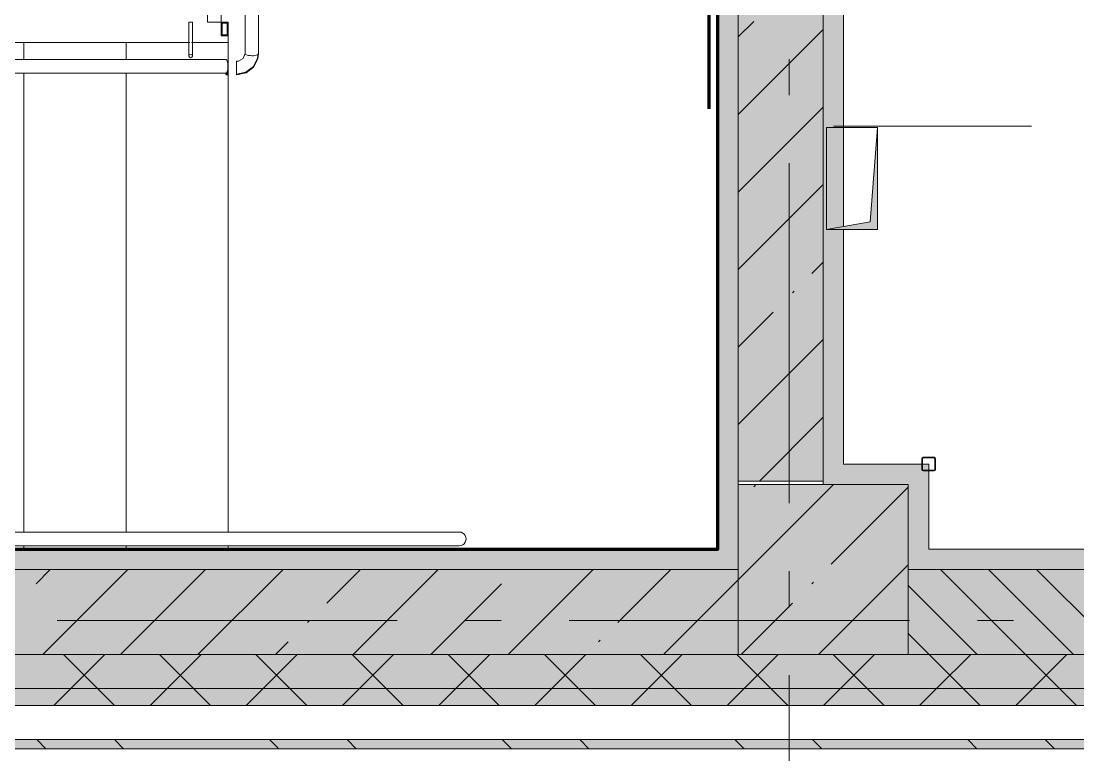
# Model space of a CAD drawing. Header units: millimetres. Extents: x -537608 to 253996, y -217170 to 186033.
# Drawn here: x -311335 to -308228, y 91126 to 93284 of the extents above; entities that cross this region are included whole.
import ezdxf

# ---------------------------------------------------------------- set-up
doc = ezdxf.new("R2010")
doc.units = ezdxf.units.MM
doc.layers.add('16) Лак 1.6м', color=160, linetype='Continuous', lineweight=90)
doc.layers.add('PDF _Геометрия', color=7, linetype='Continuous')
doc.layers.add('PDF _Сплошная заливка', color=7, linetype='Continuous', true_color=0xffffff)

msp = doc.modelspace()

# ---------------------------------------------------------------- hatches: boundary and pattern name
at = {"layer": 'PDF _Сплошная заливка', "true_color": 0x2254ff, "transparency": 33554559}
for points in [[(-308976.1773, 91981.2671), (-308916.1787, 91981.2671), (-308916.1787, 92671.2672), (-308966.1789, 92671.2672), (-308916.1787, 92680.09), (-308916.1787, 96211.2653), (-308976.1773, 96211.2653), (-308976.1773, 92577.1358)], [(-308726.1763, 91731.2661), (-308666.1778, 91731.2661), (-308666.1778, 91981.2671), (-308726.1763, 91981.2671), (-308726.1763, 91869.1886)]]:
    msp.add_hatch(color=160, dxfattribs=at).paths.add_polyline_path(points)
at = {"layer": 'PDF _Сплошная заливка', "true_color": 0x56bc34, "transparency": 33554559}
for points in [[(-309286.1767, 91671.2676), (-309226.1782, 91671.2676), (-309226.1782, 95071.2678), (-309286.1767, 95071.2678), (-309286.1767, 91731.2661)], [(-309286.1767, 91671.2676), (-309286.1767, 91731.2661), (-316726.1726, 91731.2661), (-316726.1726, 91671.2676), (-310082.8987, 91671.2676)]]:
    msp.add_hatch(color=85, dxfattribs=at).paths.add_polyline_path(points)
at = {"layer": 'PDF _Сплошная заливка', "transparency": 33554559}
for points in [[(-309226.1782, 91421.2666), (-308726.1763, 91421.2666), (-308726.1763, 91921.2686), (-309226.1782, 91921.2686), (-309226.1782, 91869.1886)], [(-309226.1782, 91421.2666), (-309226.1782, 91671.2676), (-316726.1726, 91671.2676), (-316726.1726, 91421.2666), (-309248.0263, 91421.2666)]]:
    msp.add_hatch(color=256, dxfattribs=at).paths.add_polyline_path(points)
at = {"layer": 'PDF _Сплошная заливка', "true_color": 0x2254ff, "transparency": 33554559}
h = msp.add_hatch(color=160, dxfattribs=at)
h.paths.add_polyline_path([(-304700.8421, 91671.2676), (-304700.8421, 91731.2661), (-307138.3387, 91731.2661), (-307138.3387, 91671.2676), (-305073.682, 91671.2676)], flags=0)
h.paths.add_polyline_path([(-308138.3338, 91671.2676), (-308138.3338, 91731.2661), (-308726.1763, 91731.2661), (-308726.1763, 91671.2676), (-308413.1627, 91671.2676)], flags=0)
at = {"layer": 'PDF _Сплошная заливка', "transparency": 33554559}
h = msp.add_hatch(color=256, dxfattribs=at)
h.paths.add_polyline_path([(-233692.3661, 91421.2666), (-233626.193, 91421.2666), (-233626.193, 91671.2676), (-234066.1921, 91671.2676), (-234066.1921, 91421.2666)], flags=0)
h.paths.add_polyline_path([(-239119.0147, 91421.2666), (-238826.1914, 91421.2666), (-238826.1914, 91671.2676), (-239126.1905, 91671.2676), (-239126.1905, 91421.2666)], flags=0)
h.paths.add_polyline_path([(-235886.1913, 91421.2666), (-235886.1913, 91671.2676), (-237006.1922, 91671.2676), (-237006.1922, 91421.2666), (-236196.9723, 91421.2666)], flags=0)
h.paths.add_polyline_path([(-243293.3633, 91421.2666), (-243176.191, 91421.2666), (-243176.191, 91671.2676), (-243565.7421, 91671.2676), (-243565.7421, 91421.2666)], flags=0)
h.paths.add_polyline_path([(-241826.1901, 91421.2666), (-241826.1901, 91671.2676), (-242126.1913, 91671.2676), (-242126.1913, 91421.2666), (-242041.0592, 91421.2666)], flags=0)
h.paths.add_polyline_path([(-240006.1909, 91421.2666), (-239626.1902, 91421.2666), (-239626.1902, 91671.2676), (-240006.1909, 91671.2676), (-240006.1909, 91515.2129)], flags=0)
h.paths.add_polyline_path([(-242676.189, 91421.2666), (-242626.1889, 91421.2666), (-242626.1889, 91671.2676), (-242676.189, 91671.2676), (-242676.189, 91571.9777)], flags=0)
h.paths.add_polyline_path([(-246565.7407, 91421.2666), (-246176.1896, 91421.2666), (-246176.1896, 91671.2676), (-246565.7407, 91671.2676), (-246565.7407, 91515.2129)], flags=0)
h.paths.add_polyline_path([(-245385.7414, 91421.2666), (-245385.7414, 91671.2676), (-245676.192, 91671.2676), (-245676.192, 91421.2666)], flags=0)
h.paths.add_polyline_path([(-248720.0118, 91421.2666), (-248385.7443, 91421.2666), (-248385.7443, 91671.2676), (-249565.7436, 91671.2676), (-249565.7436, 91421.2666), (-249137.4437, 91421.2666)], flags=0)
h.paths.add_polyline_path([(-252476.9243, 91421.2666), (-252176.1868, 91421.2666), (-252176.1868, 91671.2676), (-252565.7423, 91671.2676), (-252565.7423, 91421.2666)], flags=0)
h.paths.add_polyline_path([(-251385.7429, 91421.2666), (-251385.7429, 91671.2676), (-251676.1892, 91671.2676), (-251676.1892, 91421.2666), (-251642.052, 91421.2666)], flags=0)
h.paths.add_polyline_path([(-255565.7409, 91421.2666), (-255176.1898, 91421.2666), (-255176.1898, 91671.2676), (-255565.7409, 91671.2676), (-255565.7409, 91515.2129)], flags=0)
h.paths.add_polyline_path([(-257486.1367, 91421.2666), (-257385.7402, 91421.2666), (-257385.7402, 91671.2676), (-258565.7395, 91671.2676), (-258565.7395, 91421.2666), (-258321.009, 91421.2666)], flags=0)
h.paths.add_polyline_path([(-254385.7415, 91421.2666), (-254385.7415, 91671.2676), (-254676.1879, 91671.2676), (-254676.1879, 91421.2666), (-254564.0965, 91421.2666)], flags=0)
h.paths.add_polyline_path([(-261243.0492, 91421.2666), (-261176.187, 91421.2666), (-261176.187, 91671.2676), (-261565.7382, 91671.2676), (-261565.7382, 91421.2666)], flags=0)
h.paths.add_polyline_path([(-260385.7388, 91421.2666), (-260385.7388, 91671.2676), (-260676.1851, 91671.2676), (-260676.1851, 91421.2666), (-260408.1812, 91421.2666)], flags=0)
h.paths.add_polyline_path([(-264176.1857, 91421.2666), (-264176.1857, 91671.2676), (-264565.7411, 91671.2676), (-264565.7411, 91421.2666)], flags=0)
h.paths.add_polyline_path([(-266669.6977, 91421.2666), (-266385.7404, 91421.2666), (-266385.7404, 91671.2676), (-267560.7406, 91671.2676), (-267560.7406, 91421.2666), (-267504.57, 91421.2666)], flags=0)
h.paths.add_polyline_path([(-263676.1881, 91421.2666), (-263385.7374, 91421.2666), (-263385.7374, 91671.2676), (-263676.1881, 91671.2676), (-263676.1881, 91506.6485)], flags=0)
h.paths.add_polyline_path([(-269380.7398, 91421.2666), (-269380.7398, 91671.2676), (-269676.1853, 91671.2676), (-269676.1853, 91421.2666), (-269591.7422, 91421.2666)], flags=0)
h.paths.add_polyline_path([(-270176.1872, 91421.2666), (-270176.1872, 91671.2676), (-270566.3541, 91671.2676), (-270566.3541, 91421.2666), (-270426.6102, 91421.2666)], flags=0)
h.paths.add_polyline_path([(-273348.6546, 91421.2666), (-273176.1859, 91421.2666), (-273176.1859, 91671.2676), (-273565.737, 91671.2676), (-273565.737, 91421.2666)], flags=0)
h.paths.add_polyline_path([(-275676.1826, 91421.2666), (-275385.7362, 91421.2666), (-275385.7362, 91671.2676), (-275676.1826, 91671.2676)], flags=0)
h.paths.add_polyline_path([(-272386.3534, 91421.2666), (-272386.3534, 91671.2676), (-272676.184, 91671.2676), (-272676.184, 91421.2666), (-272513.7824, 91421.2666)], flags=0)
h.paths.add_polyline_path([(-276226.1847, 91421.2666), (-276176.1845, 91421.2666), (-276176.1845, 91671.2676), (-276226.1847, 91671.2676), (-276226.1847, 91555.6756)], flags=0)
h.paths.add_polyline_path([(-276865.7367, 91421.2666), (-276726.1823, 91421.2666), (-276726.1823, 91671.2676), (-276865.7367, 91671.2676), (-276865.7367, 91515.2129)], flags=0)
h.paths.add_polyline_path([(-281685.7347, 91421.2666), (-281685.7347, 91671.2676), (-282865.734, 91671.2676), (-282865.734, 91421.2666), (-281697.3434, 91421.2666)], flags=0)
h.paths.add_polyline_path([(-279865.7397, 91421.2666), (-279726.1853, 91421.2666), (-279726.1853, 91671.2676), (-279865.7397, 91671.2676), (-279865.7397, 91515.2129)], flags=0)
h.paths.add_polyline_path([(-278685.7403, 91421.2666), (-278685.7403, 91671.2676), (-279226.1833, 91671.2676), (-279226.1833, 91421.2666), (-278775.3032, 91421.2666)], flags=0)
h.paths.add_polyline_path([(-284685.7376, 91421.2666), (-284685.7376, 91671.2676), (-285226.1806, 91671.2676), (-285226.1806, 91421.2666), (-285036.824, 91421.2666)], flags=0)
h.paths.add_polyline_path([(-285726.1825, 91421.2666), (-285726.1825, 91671.2676), (-285865.7369, 91671.2676), (-285865.7369, 91421.2666)], flags=0)
h.paths.add_polyline_path([(-288226.1835, 91421.2666), (-287685.7319, 91421.2666), (-287685.7319, 91671.2676), (-288226.1835, 91671.2676)], flags=0)
h.paths.add_polyline_path([(-288793.7365, 91421.2666), (-288726.1855, 91421.2666), (-288726.1855, 91671.2676), (-288865.7313, 91671.2676), (-288865.7313, 91421.2666)], flags=0)
h.paths.add_polyline_path([(-290880.9044, 91421.2666), (-290685.7348, 91421.2666), (-290685.7348, 91671.2676), (-291926.1806, 91671.2676), (-291926.1806, 91421.2666), (-291715.7767, 91421.2666)], flags=0)
h.paths.add_polyline_path([(-299626.1757, 91421.2666), (-299546.1806, 91421.2666), (-299546.1806, 91671.2676), (-299626.1757, 91671.2676), (-299626.1757, 91455.7484)], flags=0)
h.paths.add_polyline_path([(-300126.1777, 91421.2666), (-300126.1777, 91671.2676), (-300803.6776, 91671.2676), (-300803.6776, 91421.2666), (-300481.9058, 91421.2666)], flags=0)
h.paths.add_polyline_path([(-304238.8097, 91421.2666), (-304126.1758, 91421.2666), (-304126.1758, 91671.2676), (-307138.3387, 91671.2676), (-307138.3387, 91421.2666), (-305073.682, 91421.2666)], flags=0)
h.paths.add_polyline_path([(-301803.6815, 91421.2666), (-301803.6815, 91671.2676), (-303626.1825, 91671.2676), (-303626.1825, 91421.2666), (-302151.6419, 91421.2666)], flags=0)
h.paths.add_polyline_path([(-308138.3338, 91421.2666), (-308138.3338, 91671.2676), (-308726.1763, 91671.2676), (-308726.1763, 91421.2666), (-308413.1627, 91421.2666)], flags=0)
h = msp.add_hatch(color=256, dxfattribs=at)
h.paths.add_polyline_path([(-214072.9389, 91321.2663), (-213276.196, 91321.2663), (-213276.196, 91421.2666), (-222460.9308, 91421.2666), (-222460.9308, 91321.2663), (-214907.808, 91321.2663)], flags=0)
h.paths.add_polyline_path([(-224160.9288, 91321.2663), (-224160.9288, 91421.2666), (-232001.1932, 91421.2666), (-232001.1932, 91321.2663), (-224926.2392, 91321.2663)], flags=0)
h.paths.add_polyline_path([(-232851.1922, 91321.2663), (-232851.1922, 91421.2666), (-234126.1928, 91421.2666), (-234126.1928, 91321.2663), (-233126.1932, 91321.2663)], flags=0)
h.paths.add_polyline_path([(-236196.9723, 91321.2663), (-235826.1928, 91321.2663), (-235826.1928, 91421.2666), (-237066.1908, 91421.2666), (-237066.1908, 91321.2663), (-236614.4085, 91321.2663)], flags=0)
h.paths.add_polyline_path([(-239953.8848, 91321.2663), (-238766.1908, 91321.2663), (-238766.1908, 91421.2666), (-240066.1915, 91421.2666), (-240066.1915, 91321.2663)], flags=0)
h.paths.add_polyline_path([(-243626.1884, 91321.2663), (-241766.1916, 91321.2663), (-241766.1916, 91421.2666), (-243626.1884, 91421.2666)], flags=0)
h.paths.add_polyline_path([(-245380.5355, 91321.2663), (-245326.1907, 91321.2663), (-245326.1907, 91421.2666), (-246626.1914, 91421.2666), (-246626.1914, 91321.2663), (-245797.9674, 91321.2663)], flags=0)
h.paths.add_polyline_path([(-249626.19, 91321.2663), (-248326.1893, 91321.2663), (-248326.1893, 91421.2666), (-249626.19, 91421.2666)], flags=0)
h.paths.add_polyline_path([(-254564.0965, 91321.2663), (-254326.1866, 91321.2663), (-254326.1866, 91421.2666), (-255626.1873, 91421.2666), (-255626.1873, 91321.2663), (-254981.5283, 91321.2663)], flags=0)
h.paths.add_polyline_path([(-251326.1879, 91321.2663), (-251326.1879, 91421.2666), (-252626.1886, 91421.2666), (-252626.1886, 91321.2663), (-251642.052, 91321.2663)], flags=0)
h.paths.add_polyline_path([(-257486.1367, 91321.2663), (-257326.1894, 91321.2663), (-257326.1894, 91421.2666), (-258626.1859, 91421.2666), (-258626.1859, 91321.2663), (-258321.009, 91321.2663)], flags=0)
h.paths.add_polyline_path([(-260825.613, 91321.2663), (-260326.1881, 91321.2663), (-260326.1881, 91421.2666), (-261626.1888, 91421.2666), (-261626.1888, 91321.2663), (-261243.0492, 91321.2663)], flags=0)
h.paths.add_polyline_path([(-264626.1874, 91321.2663), (-263326.1867, 91321.2663), (-263330.2213, 91421.2666), (-264626.1874, 91421.2666)], flags=0)
h.paths.add_polyline_path([(-266326.1853, 91321.2663), (-266326.1853, 91421.2666), (-267621.1869, 91421.2666), (-267621.1869, 91321.2663), (-266669.6977, 91321.2663)], flags=0)
h.paths.add_polyline_path([(-269591.7422, 91321.2663), (-269321.1849, 91321.2663), (-269321.1849, 91421.2666), (-270626.8047, 91421.2666), (-270626.8047, 91321.2663), (-270009.1741, 91321.2663)], flags=0)
h.paths.add_polyline_path([(-272513.7824, 91321.2663), (-272326.8026, 91321.2663), (-272326.8026, 91421.2666), (-273626.1833, 91421.2666), (-273626.1833, 91321.2663), (-273348.6546, 91321.2663)], flags=0)
h.paths.add_polyline_path([(-279192.735, 91321.2663), (-278626.181, 91321.2663), (-278626.181, 91421.2666), (-279926.186, 91421.2666), (-279926.186, 91321.2663), (-279610.1755, 91321.2663)], flags=0)
h.paths.add_polyline_path([(-276926.1831, 91321.2663), (-275326.1855, 91321.2663), (-275326.1855, 91421.2666), (-276926.1831, 91421.2666)], flags=0)
h.paths.add_polyline_path([(-281626.184, 91321.2663), (-281626.184, 91421.2666), (-282926.1804, 91421.2666), (-282926.1804, 91321.2663), (-281697.3434, 91321.2663)], flags=0)
h.paths.add_polyline_path([(-284626.1869, 91321.2663), (-284626.1869, 91421.2666), (-285926.1833, 91421.2666), (-285926.1833, 91321.2663), (-285036.824, 91321.2663)], flags=0)
h.paths.add_polyline_path([(-287626.1812, 91321.2663), (-287626.1812, 91421.2666), (-288926.1776, 91421.2666), (-288926.1776, 91321.2663), (-287958.8642, 91321.2663)], flags=0)
h.paths.add_polyline_path([(-290880.9044, 91321.2663), (-290626.1842, 91321.2663), (-290626.1842, 91421.2666), (-291926.1806, 91421.2666), (-291926.1806, 91321.2663), (-291715.7767, 91321.2663)], flags=0)
h.paths.add_polyline_path([(-304238.8097, 91321.2663), (-301741.177, 91321.2663), (-301741.177, 91421.2666), (-307200.8346, 91421.2666), (-307200.8346, 91321.2663), (-305073.682, 91321.2663)], flags=0)
h.paths.add_polyline_path([(-299626.1757, 91321.2663), (-299566.1772, 91321.2663), (-299566.1772, 91421.2666), (-300866.1822, 91421.2666), (-300866.1822, 91321.2663), (-299647.0335, 91321.2663)], flags=0)
h.paths.add_polyline_path([(-310082.8987, 91321.2663), (-308075.8379, 91321.2663), (-308075.8379, 91421.2666), (-317076.174, 91421.2666), (-317076.174, 91321.2663), (-311752.6347, 91321.2663)], flags=0)
h = msp.add_hatch(color=256, dxfattribs=at)
h.paths.add_polyline_path([(-213176.1955, 91271.2661), (-213176.1955, 91321.2663), (-222460.9308, 91321.2663), (-222460.9308, 91271.2661), (-213238.0699, 91271.2661)], flags=0)
h.paths.add_polyline_path([(-225761.1072, 91271.2661), (-224160.9288, 91271.2661), (-224160.9288, 91321.2663), (-232001.1932, 91321.2663), (-232001.1932, 91271.2661), (-226595.9773, 91271.2661)], flags=0)
h.paths.add_polyline_path([(-233274.93, 91271.2661), (-232851.1922, 91271.2661), (-232851.1922, 91321.2663), (-234126.1928, 91321.2663), (-234126.1928, 91271.2661), (-233692.3661, 91271.2661)], flags=0)
h.paths.add_polyline_path([(-237031.8425, 91271.2661), (-235826.1928, 91271.2661), (-235826.1928, 91321.2663), (-237066.1908, 91321.2663), (-237066.1908, 91271.2661)], flags=0)
h.paths.add_polyline_path([(-239119.0147, 91271.2661), (-238766.1908, 91271.2661), (-238766.1908, 91321.2663), (-240066.1915, 91321.2663), (-240066.1915, 91271.2661), (-239536.4508, 91271.2661)], flags=0)
h.paths.add_polyline_path([(-242041.0592, 91271.2661), (-241766.1916, 91271.2661), (-241766.1916, 91321.2663), (-243626.1884, 91321.2663), (-243626.1884, 91271.2661), (-242458.491, 91271.2661)], flags=0)
h.paths.add_polyline_path([(-245797.9674, 91271.2661), (-245326.1907, 91271.2661), (-245326.1907, 91321.2663), (-246626.1914, 91321.2663), (-246626.1914, 91271.2661), (-246215.4035, 91271.2661)], flags=0)
h.paths.add_polyline_path([(-248720.0118, 91271.2661), (-248326.1893, 91271.2661), (-248326.1893, 91321.2663), (-249626.19, 91321.2663), (-249626.19, 91271.2661), (-249137.4437, 91271.2661)], flags=0)
h.paths.add_polyline_path([(-252626.1886, 91271.2661), (-251326.1879, 91271.2661), (-251326.1879, 91321.2663), (-252626.1886, 91321.2663)], flags=0)
h.paths.add_polyline_path([(-257326.1894, 91271.2661), (-257326.1894, 91321.2663), (-258626.1859, 91321.2663), (-258626.1859, 91271.2661), (-257486.1367, 91271.2661)], flags=0)
h.paths.add_polyline_path([(-255626.1873, 91271.2661), (-254326.1866, 91271.2661), (-254326.1866, 91321.2663), (-255626.1873, 91321.2663)], flags=0)
h.paths.add_polyline_path([(-261243.0492, 91271.2661), (-260326.1881, 91271.2661), (-260326.1881, 91321.2663), (-261626.1888, 91321.2663), (-261626.1888, 91271.2661)], flags=0)
h.paths.add_polyline_path([(-267621.1869, 91271.2661), (-266326.1853, 91271.2661), (-266326.1853, 91321.2663), (-267621.1869, 91321.2663)], flags=0)
h.paths.add_polyline_path([(-263326.1867, 91271.2661), (-263330.2213, 91321.2663), (-264626.1874, 91321.2663), (-264626.1874, 91271.2661), (-263330.2213, 91271.2661)], flags=0)
h.paths.add_polyline_path([(-269321.1849, 91271.2661), (-269321.1849, 91321.2663), (-270626.8047, 91321.2663), (-270626.8047, 91271.2661), (-269591.7422, 91271.2661)], flags=0)
h.paths.add_polyline_path([(-272513.7824, 91271.2661), (-272326.8026, 91271.2661), (-272326.8026, 91321.2663), (-273626.1833, 91321.2663), (-273626.1833, 91271.2661), (-273348.6546, 91271.2661)], flags=0)
h.paths.add_polyline_path([(-275435.8268, 91271.2661), (-275326.1855, 91271.2661), (-275326.1855, 91321.2663), (-276926.1831, 91321.2663), (-276926.1831, 91271.2661), (-275853.2587, 91271.2661)], flags=0)
h.paths.add_polyline_path([(-279610.1755, 91271.2661), (-278626.181, 91271.2661), (-278626.181, 91321.2663), (-279926.186, 91321.2663), (-279926.186, 91271.2661)], flags=0)
h.paths.add_polyline_path([(-281626.184, 91271.2661), (-281626.184, 91321.2663), (-282926.1804, 91321.2663), (-282926.1804, 91271.2661), (-281697.3434, 91271.2661)], flags=0)
h.paths.add_polyline_path([(-285926.1833, 91271.2661), (-284626.1869, 91271.2661), (-284626.1869, 91321.2663), (-285926.1833, 91321.2663)], flags=0)
h.paths.add_polyline_path([(-290626.1842, 91271.2661), (-290626.1842, 91321.2663), (-291926.1806, 91321.2663), (-291926.1806, 91271.2661), (-290880.9044, 91271.2661)], flags=0)
h.paths.add_polyline_path([(-288376.296, 91271.2661), (-287626.1812, 91271.2661), (-287626.1812, 91321.2663), (-288926.1776, 91321.2663), (-288926.1776, 91271.2661), (-288793.7365, 91271.2661)], flags=0)
h.paths.add_polyline_path([(-300064.4654, 91271.2661), (-299566.1772, 91271.2661), (-299566.1772, 91321.2663), (-300866.1822, 91321.2663), (-300866.1822, 91271.2661), (-300481.9058, 91271.2661)], flags=0)
h.paths.add_polyline_path([(-303821.3779, 91271.2661), (-301741.177, 91271.2661), (-301741.177, 91321.2663), (-307200.8346, 91321.2663), (-307200.8346, 91271.2661), (-304238.8097, 91271.2661)], flags=0)
h.paths.add_polyline_path([(-308413.1627, 91271.2661), (-308075.8379, 91271.2661), (-308075.8379, 91321.2663), (-317126.1742, 91321.2663), (-317126.1742, 91271.2661), (-308830.5945, 91271.2661)], flags=0)
h = msp.add_hatch(color=256, dxfattribs=at)
h.paths.add_polyline_path([(-213126.1959, 91144.2677), (-213026.1966, 91144.2677), (-213026.1966, 91171.2657), (-222460.9308, 91171.2657), (-222460.9308, 91144.2677), (-213176.1955, 91144.2677)], flags=0)
h.paths.add_polyline_path([(-224926.2392, 91144.2677), (-224160.9288, 91144.2677), (-224160.9288, 91171.2657), (-232001.1932, 91171.2657), (-232001.1932, 91144.2677), (-226595.9773, 91144.2677)], flags=0)
h.paths.add_polyline_path([(-232851.1922, 91144.2677), (-232851.1922, 91171.2657), (-234126.1928, 91171.2657), (-234126.1928, 91144.2677), (-233274.93, 91144.2677)], flags=0)
h.paths.add_polyline_path([(-235826.1928, 91144.2677), (-235826.1928, 91171.2657), (-237066.1908, 91171.2657), (-237066.1908, 91144.2677), (-236614.4085, 91144.2677)], flags=0)
h.paths.add_polyline_path([(-238766.1908, 91144.2677), (-238766.1908, 91171.2657), (-240066.1915, 91171.2657), (-240066.1915, 91144.2677), (-239953.8848, 91144.2677)], flags=0)
h.paths.add_polyline_path([(-243626.1884, 91144.2677), (-241766.1916, 91144.2677), (-241766.1916, 91171.2657), (-243626.1884, 91171.2657), (-243626.1884, 91161.2415)], flags=0)
h.paths.add_polyline_path([(-245326.1907, 91144.2677), (-245326.1907, 91171.2657), (-246626.1914, 91171.2657), (-246626.1914, 91144.2677)], flags=0)
h.paths.add_polyline_path([(-249626.19, 91144.2677), (-248326.1893, 91144.2677), (-248326.1893, 91171.2657), (-249626.19, 91171.2657), (-249626.19, 91161.2415)], flags=0)
h.paths.add_polyline_path([(-254326.1866, 91144.2677), (-254326.1866, 91171.2657), (-255626.1873, 91171.2657), (-255626.1873, 91144.2677), (-254981.5283, 91144.2677)], flags=0)
h.paths.add_polyline_path([(-252626.1886, 91144.2677), (-251326.1879, 91144.2677), (-251326.1879, 91171.2657), (-252626.1886, 91171.2657), (-252626.1886, 91161.2415)], flags=0)
h.paths.add_polyline_path([(-258321.009, 91144.2677), (-257326.1894, 91144.2677), (-257326.1894, 91171.2657), (-258626.1859, 91171.2657), (-258626.1859, 91144.2677)], flags=0)
h.paths.add_polyline_path([(-260326.1881, 91144.2677), (-260326.1881, 91171.2657), (-261626.1888, 91171.2657), (-261626.1888, 91144.2677)], flags=0)
h.paths.add_polyline_path([(-263330.2213, 91144.2677), (-263326.1867, 91144.2677), (-263330.2213, 91171.2657), (-264626.1874, 91171.2657), (-264626.1874, 91144.2677)], flags=0)
h.paths.add_polyline_path([(-266669.6977, 91144.2677), (-266326.1853, 91144.2677), (-266326.1853, 91171.2657), (-267621.1869, 91171.2657), (-267621.1869, 91144.2677)], flags=0)
h.paths.add_polyline_path([(-269321.1849, 91144.2677), (-269321.1849, 91171.2657), (-270626.8047, 91171.2657), (-270626.8047, 91144.2677), (-270009.1741, 91144.2677)], flags=0)
h.paths.add_polyline_path([(-272326.8026, 91144.2677), (-272326.8026, 91171.2657), (-273626.1833, 91171.2657), (-273626.1833, 91144.2677), (-273348.6546, 91144.2677)], flags=0)
h.paths.add_polyline_path([(-275326.1855, 91144.2677), (-275326.1855, 91171.2657), (-276926.1831, 91171.2657), (-276926.1831, 91144.2677), (-276688.131, 91144.2677)], flags=0)
h.paths.add_polyline_path([(-278626.181, 91144.2677), (-278626.181, 91171.2657), (-279926.186, 91171.2657), (-279926.186, 91144.2677)], flags=0)
h.paths.add_polyline_path([(-284626.1869, 91144.2677), (-284626.1869, 91171.2657), (-285926.1833, 91171.2657), (-285926.1833, 91144.2677), (-285036.824, 91144.2677)], flags=0)
h.paths.add_polyline_path([(-281697.3434, 91144.2677), (-281626.184, 91144.2677), (-281626.184, 91171.2657), (-282926.1804, 91171.2657), (-282926.1804, 91144.2677)], flags=0)
h.paths.add_polyline_path([(-288376.296, 91144.2677), (-287626.1812, 91144.2677), (-287626.1812, 91171.2657), (-288926.1776, 91171.2657), (-288926.1776, 91144.2677)], flags=0)
h.paths.add_polyline_path([(-290626.1842, 91144.2677), (-290626.1842, 91171.2657), (-291926.1806, 91171.2657), (-291926.1806, 91144.2677), (-291715.7767, 91144.2677)], flags=0)
h.paths.add_polyline_path([(-303403.9461, 91144.2677), (-301741.177, 91144.2677), (-301741.177, 91171.2657), (-307200.8346, 91171.2657), (-307200.8346, 91144.2677), (-305073.682, 91144.2677)], flags=0)
h.paths.add_polyline_path([(-300866.1822, 91144.2677), (-299566.1772, 91144.2677), (-299566.1772, 91171.2657), (-300866.1822, 91171.2657), (-300866.1822, 91161.2415)], flags=0)
h.paths.add_polyline_path([(-310082.8987, 91144.2677), (-308075.8379, 91144.2677), (-308075.8379, 91171.2657), (-317253.1726, 91171.2657), (-317253.1726, 91144.2677), (-311752.6347, 91144.2677)], flags=0)

# ---------------------------------------------------------------- linework, layer by layer
at = {"layer": '16) Лак 1.6м'}
for points in [[(-316476.1803, 99111.2657), (-316666.1741, 99111.2657), (-316666.1741, 91731.2661), (-309286.1767, 91731.2661), (-309286.1767, 93371.2655)], [(-314752.9761, 94997.2157), (-309312.9792, 94997.2157), (-309312.9792, 93026.1049)]]:
    msp.add_lwpolyline(points, dxfattribs=at)
at = {"layer": 'PDF _Геометрия', "lineweight": 9}
for p, q in [((-308916.1787, 92680.09), (-308916.1787, 96211.2653)), ((-309226.1782, 95071.2678), (-309226.1782, 91931.2669)), ((-309226.1782, 95071.2678), (-309226.1782, 91931.2669)), ((-308976.1773, 91981.2671), (-308976.1773, 95071.2678)), ((-308976.1773, 95071.2678), (-308976.1773, 91981.2671)), ((-309286.1767, 95011.265), (-309286.1767, 91731.2661)), ((-310676.1752, 93553.7112), (-310676.1752, 93188.82)), ((-310636.1819, 93188.82), (-310636.1819, 93553.7112)), ((-310786.1739, 93281.2678), (-310786.1739, 93461.2676)), ((-310746.1806, 93461.2676), (-310746.1806, 93281.2678)), ((-310841.1775, 93281.2678), (-310841.1775, 93206.2675)), ((-310841.0053, 93281.2678), (-310841.1775, 93281.2678)), ((-310841.1775, 93281.2678), (-310841.0053, 93281.2678)), ((-310840.5058, 93281.2678), (-310841.0053, 93281.2678)), ((-310841.0053, 93281.2678), (-310840.5058, 93281.2678)), ((-310839.7135, 93281.2678), (-310840.5058, 93281.2678)), ((-310840.5058, 93281.2678), (-310839.7135, 93281.2678)), ((-310839.7135, 93281.2678), (-310838.6801, 93281.2678)), ((-310838.6801, 93281.2678), (-310837.4745, 93281.2678)), ((-310837.4745, 93281.2678), (-310836.1741, 93281.2678)), ((-310836.1741, 93281.2678), (-310834.8823, 93281.2678)), ((-310834.8823, 93281.2678), (-310833.6767, 93281.2678)), ((-310833.6767, 93281.2678), (-310832.6432, 93281.2678)), ((-310832.6432, 93281.2678), (-310831.851, 93281.2678)), ((-310831.851, 93281.2678), (-310832.6432, 93281.2678)), ((-310831.851, 93281.2678), (-310831.3515, 93281.2678)), ((-310831.3515, 93281.2678), (-310831.851, 93281.2678)), ((-310831.3515, 93281.2678), (-310831.1792, 93281.2678)), ((-310831.1792, 93281.2678), (-310831.3515, 93281.2678)), ((-310831.1792, 93206.2675), (-310831.1792, 93281.2678)), ((-310746.1806, 93281.2678), (-310786.1739, 93281.2678)), ((-310726.1754, 93281.2678), (-310746.1806, 93281.2678)), ((-310743.1751, 93278.2666), (-310729.1809, 93278.2666)), ((-309226.1782, 93237.7609), (-309180.7423, 93283.2011)), ((-310729.1809, 93244.2671), (-310743.1751, 93244.2671)), ((-309226.1782, 93009.6641), (-308976.1773, 93259.6651)), ((-310726.1754, 93241.2659), (-310746.1806, 93241.2659)), ((-310841.1775, 93206.2675), (-310841.1775, 93202.7323)), ((-310841.1775, 93202.7323), (-310841.1775, 93187.3818)), ((-310841.1775, 93187.3818), (-310841.1775, 93181.2674)), ((-310831.1792, 93189.8835), (-310831.1792, 93206.2675)), ((-310831.1792, 93181.5171), (-310831.1792, 93189.8835)), ((-310831.1792, 93181.2674), (-310831.1792, 93181.5171)), ((-310676.1752, 93188.82), (-310681.6781, 93174.7009)), ((-310676.1752, 93188.82), (-310675.4948, 93187.1536)), ((-310675.4948, 93187.1536), (-310676.1752, 93188.82)), ((-310675.4948, 93187.1536), (-310673.4969, 93185.5991)), ((-310673.4969, 93185.5991), (-310675.4948, 93187.1536)), ((-310673.4969, 93185.5991), (-310670.3191, 93184.2644)), ((-310670.3191, 93184.2644), (-310673.4969, 93185.5991)), ((-310670.3191, 93184.2644), (-310666.1768, 93183.2395)), ((-310666.1768, 93183.2395), (-310670.3191, 93184.2644)), ((-310666.1768, 93183.2395), (-310661.3543, 93182.5936)), ((-310661.3543, 93182.5936), (-310666.1768, 93183.2395)), ((-310661.3543, 93182.5936), (-310656.1786, 93182.374)), ((-310656.1786, 93182.374), (-310661.3543, 93182.5936)), ((-310656.1786, 93182.374), (-310651.7262, 93182.5376)), ((-310651.7262, 93182.5376), (-310647.4979, 93183.0156)), ((-310647.4979, 93183.0156), (-310643.7087, 93183.7821)), ((-310643.7087, 93183.7821), (-310640.5395, 93184.8026)), ((-310640.5395, 93184.8026), (-310638.1626, 93186.0254)), ((-310639.3511, 93174.8818), (-310637.6803, 93188.82)), ((-310638.1626, 93186.0254), (-310636.6814, 93187.3861)), ((-310638.1282, 93173.5813), (-310636.1819, 93188.82)), ((-310636.6814, 93187.3861), (-310636.1819, 93188.82)), ((-310731.4544, 93171.2648), (-314620.8941, 93171.2648)), ((-310730.4038, 93170.7653), (-310731.4544, 93171.2648)), ((-310729.4048, 93169.2841), (-310730.4038, 93170.7653)), ((-310728.5092, 93166.9029), (-310729.4048, 93169.2841)), ((-310727.7686, 93163.7381), (-310728.5092, 93166.9029)), ((-310727.2001, 93159.9446), (-310727.7686, 93163.7381)), ((-310726.8557, 93155.7161), (-310727.2001, 93159.9446)), ((-310726.7352, 93151.2681), (-310726.8557, 93155.7161)), ((-310726.8557, 93146.8159), (-310726.7352, 93151.2681)), ((-310726.6662, 93150.6481), (-310726.5371, 93146.2216)), ((-310726.3045, 93150.6739), (-310726.649, 93154.8981)), ((-310726.184, 93146.2216), (-310726.3045, 93150.6739)), ((-310726.184, 93165.5423), (-310726.184, 93166.2226)), ((-310726.184, 93166.2226), (-310726.184, 93165.7188)), ((-310726.184, 93165.7188), (-310726.184, 93164.2419)), ((-310726.184, 93163.5443), (-310726.184, 93165.5423)), ((-310726.184, 93164.0912), (-310726.184, 93164.7198)), ((-310726.184, 93164.7198), (-310726.184, 93164.0912)), ((-310726.184, 93164.2419), (-310726.184, 93161.8564)), ((-310726.184, 93162.2439), (-310726.184, 93164.0912)), ((-310726.184, 93164.0912), (-310726.184, 93162.2439)), ((-310726.184, 93160.3622), (-310726.184, 93163.5443)), ((-310726.184, 93159.303), (-310726.184, 93162.2439)), ((-310726.184, 93162.2439), (-310726.184, 93159.303)), ((-310726.184, 93161.8564), (-310726.184, 93158.6916)), ((-310726.184, 93156.22), (-310726.184, 93160.3622)), ((-310726.184, 93155.4707), (-310726.184, 93159.303)), ((-310726.184, 93159.303), (-310726.184, 93155.4707)), ((-310726.184, 93158.6916), (-310726.184, 93154.9024)), ((-310726.184, 93151.3973), (-310726.184, 93156.22)), ((-310726.184, 93151.0098), (-310726.184, 93155.4707)), ((-310726.184, 93155.4707), (-310726.184, 93151.0098)), ((-310726.184, 93154.9024), (-310726.184, 93150.6782)), ((-310726.184, 93146.2216), (-310726.184, 93151.3973)), ((-310726.184, 93146.2216), (-310726.184, 93151.0098)), ((-310726.184, 93151.0098), (-310726.184, 93146.2216)), ((-310726.184, 93150.6782), (-310726.184, 93146.2216)), ((-310695.9135, 93166.7306), (-310701.1753, 93166.2226)), ((-310701.1753, 93166.1795), (-310701.1753, 93166.2226)), ((-310701.1753, 93166.2226), (-310701.1753, 93165.8393)), ((-310701.1753, 93165.1547), (-310701.1753, 93166.1795)), ((-310701.1753, 93165.8393), (-310701.1753, 93164.1687)), ((-310701.1753, 93163.2429), (-310701.1753, 93165.1547)), ((-310701.1753, 93164.371), (-310701.1753, 93164.7198)), ((-310701.1753, 93164.7198), (-310701.1753, 93164.6811)), ((-310701.1753, 93164.6811), (-310701.1753, 93163.7338)), ((-310701.1753, 93162.8209), (-310701.1753, 93164.371)), ((-310701.1753, 93164.1687), (-310701.1753, 93161.2708)), ((-310701.1753, 93163.7338), (-310701.1753, 93161.5937)), ((-310701.1753, 93160.4828), (-310701.1753, 93163.2429)), ((-310701.1753, 93160.1427), (-310701.1753, 93162.8209)), ((-310701.1753, 93161.5937), (-310701.1753, 93158.4073)), ((-310701.1753, 93161.2708), (-310701.1753, 93157.3481)), ((-310701.1753, 93157.0036), (-310701.1753, 93160.4828)), ((-310701.1753, 93156.5128), (-310701.1753, 93160.1427)), ((-310701.1753, 93158.4073), (-310701.1753, 93154.39)), ((-310701.1753, 93157.3481), (-310701.1753, 93152.6676)), ((-310701.1753, 93152.9862), (-310701.1753, 93157.0036)), ((-310701.1753, 93152.1853), (-310701.1753, 93156.5128)), ((-310701.1753, 93154.39), (-310701.1753, 93149.817)), ((-310701.1753, 93148.633), (-310701.1753, 93152.9862)), ((-310701.1753, 93152.6676), (-310701.1753, 93148.2885)), ((-310701.1753, 93147.4488), (-310701.1753, 93152.1853)), ((-310701.1753, 93149.817), (-310701.1753, 93144.9945)), ((-310681.6781, 93174.7009), (-310695.9135, 93166.7306)), ((-310673.6433, 93133.7603), (-310651.6488, 93150.5792)), ((-310673.2988, 93132.2705), (-310650.9081, 93149.1325)), ((-310651.6488, 93150.5792), (-310639.3511, 93174.8818)), ((-310650.9081, 93149.1325), (-310638.1282, 93173.5813)), ((-314620.8941, 93131.2672), (-310731.4544, 93131.2672)), ((-310733.8485, 93130.5869), (-310732.9528, 93128.2014)), ((-310732.4534, 93128.9248), (-310733.3835, 93130.996)), ((-310732.9528, 93128.2014), (-310731.9539, 93126.7245)), ((-310731.4286, 93127.8569), (-310732.4534, 93128.9248)), ((-310731.9539, 93126.7245), (-310730.9033, 93126.2207)), ((-310731.4544, 93131.2672), (-310730.4038, 93131.7667)), ((-310730.9033, 93127.7235), (-310731.4286, 93127.8569)), ((-310730.3779, 93127.8569), (-310730.9033, 93127.7235)), ((-310730.9033, 93126.2207), (-310729.8526, 93126.7245)), ((-310730.9033, 93126.2207), (-310726.184, 93126.2207)), ((-310730.4038, 93131.7667), (-310729.4048, 93133.2479)), ((-310729.3531, 93128.9248), (-310730.3779, 93127.8569)), ((-310729.8526, 93126.7245), (-310728.8537, 93128.2014)), ((-310729.4048, 93133.2479), (-310728.5092, 93135.6291)), ((-310728.423, 93130.996), (-310729.3531, 93128.9248)), ((-310728.8537, 93128.2014), (-310727.958, 93130.5869)), ((-310728.5092, 93135.6291), (-310727.7686, 93138.7982)), ((-310727.6394, 93133.9541), (-310728.423, 93130.996)), ((-310727.958, 93130.5869), (-310727.2174, 93133.7517)), ((-310727.7686, 93138.7982), (-310727.2001, 93142.5874)), ((-310727.0365, 93137.6228), (-310727.6394, 93133.9541)), ((-310727.2174, 93133.7517), (-310726.649, 93137.5452)), ((-310727.2001, 93142.5874), (-310726.8557, 93146.8159)), ((-310726.6662, 93141.7952), (-310727.0365, 93137.6228)), ((-310726.5371, 93146.2216), (-310726.6662, 93141.7952)), ((-310726.649, 93137.5452), (-310726.3045, 93141.7694)), ((-310726.3045, 93141.7694), (-310726.184, 93146.2216)), ((-310726.184, 93146.2216), (-310726.184, 93141.4335)), ((-310726.184, 93141.4335), (-310726.184, 93146.2216)), ((-310726.184, 93146.2216), (-310726.184, 93141.046)), ((-310726.184, 93141.7694), (-310726.184, 93146.2216)), ((-310726.184, 93137.5409), (-310726.184, 93141.7694)), ((-310726.184, 93141.4335), (-310726.184, 93136.9725)), ((-310726.184, 93136.9725), (-310726.184, 93141.4335)), ((-310726.184, 93141.046), (-310726.184, 93136.2233)), ((-310726.184, 93133.7517), (-310726.184, 93137.5409)), ((-310726.184, 93136.9725), (-310726.184, 93133.1403)), ((-310726.184, 93133.1403), (-310726.184, 93136.9725)), ((-310726.184, 93136.2233), (-310726.184, 93132.0811)), ((-310726.184, 93130.5869), (-310726.184, 93133.7517)), ((-310726.184, 93133.1403), (-310726.184, 93130.1993)), ((-310726.184, 93130.1993), (-310726.184, 93133.1403)), ((-310726.184, 93132.0811), (-310726.184, 93128.9033)), ((-310726.184, 93128.2014), (-310726.184, 93130.5869)), ((-310726.184, 93130.1993), (-310726.184, 93128.3521)), ((-310726.184, 93128.3521), (-310726.184, 93130.1993)), ((-310726.184, 93128.9033), (-310726.184, 93126.9053)), ((-310726.184, 93128.3521), (-310726.184, 93127.7235)), ((-310726.184, 93127.7235), (-310726.184, 93128.3521)), ((-310726.184, 93126.7245), (-310726.184, 93128.2014)), ((-310726.184, 93126.9053), (-310726.184, 93126.2207)), ((-310726.184, 93126.2207), (-310726.184, 93126.7245)), ((-310701.1753, 93144.1548), (-310701.1753, 93148.633)), ((-310701.1753, 93148.2885), (-310701.1753, 93143.8103)), ((-310701.1753, 93142.6305), (-310701.1753, 93147.4488)), ((-310701.1753, 93144.9945), (-310701.1753, 93140.2579)), ((-310701.1753, 93139.7757), (-310701.1753, 93144.1548)), ((-310701.1753, 93143.8103), (-310701.1753, 93139.4571)), ((-310701.1753, 93138.0533), (-310701.1753, 93142.6305)), ((-310701.1753, 93140.2579), (-310701.1753, 93135.9305)), ((-310701.1753, 93135.0952), (-310701.1753, 93139.7757)), ((-310701.1753, 93139.4571), (-310701.1753, 93135.4397)), ((-310701.1753, 93134.0359), (-310701.1753, 93138.0533)), ((-310701.1753, 93135.9305), (-310701.1753, 93132.3006)), ((-310701.1753, 93135.4397), (-310701.1753, 93131.9605)), ((-310701.1753, 93131.1725), (-310701.1753, 93135.0952)), ((-310701.1753, 93130.8495), (-310701.1753, 93134.0359)), ((-310701.1753, 93127.7235), (-310673.6433, 93133.7603)), ((-310701.1753, 93132.3006), (-310701.1753, 93129.6223)), ((-310701.1753, 93126.2207), (-310673.2988, 93132.2705)), ((-310701.1753, 93131.9605), (-310701.1753, 93129.2004)), ((-310701.1753, 93128.2746), (-310701.1753, 93131.1725)), ((-310701.1753, 93128.7095), (-310701.1753, 93130.8495)), ((-310701.1753, 93129.6223), (-310701.1753, 93128.0723)), ((-310701.1753, 93129.2004), (-310701.1753, 93127.2885)), ((-310701.1753, 93127.7622), (-310701.1753, 93128.7095)), ((-310701.1753, 93126.6039), (-310701.1753, 93128.2746)), ((-310701.1753, 93128.0723), (-310701.1753, 93127.7235)), ((-310701.1753, 93127.7235), (-310701.1753, 93127.7622)), ((-310701.1753, 93127.2885), (-310701.1753, 93126.2638)), ((-310701.1753, 93126.225), (-310701.1753, 93126.6039)), ((-310701.1753, 93126.2638), (-310701.1753, 93126.225)), ((-309226.1782, 92781.563), (-308976.1773, 93031.564)), ((-308946.1823, 92975.4967), (-308363.507, 92975.4967)), ((-309226.1782, 92553.4661), (-308976.1773, 92803.4672)), ((-308916.1787, 91981.2671), (-308916.1787, 92671.2672)), ((-309009.6686, 92541.879), (-308976.1773, 92575.366)), ((-309066.6874, 92484.8558), (-309061.9509, 92489.5967)), ((-309226.1782, 92325.3694), (-309123.7148, 92427.8284)), ((-309226.1782, 92097.2683), (-308976.1773, 92347.2692)), ((-309164.0784, 91931.2669), (-308976.1773, 92119.1724)), ((-308685.0032, 92000.0968), (-308686.1744, 91997.2678)), ((-308682.1785, 92001.2681), (-308685.0032, 92000.0968)), ((-308683.5909, 91998.6802), (-308682.1785, 91999.2658)), ((-308650.177, 92001.2681), (-308682.1785, 92001.2681)), ((-308682.1785, 91999.2658), (-308650.177, 91999.2658)), ((-308647.3523, 92000.0968), (-308650.177, 92001.2681)), ((-308650.177, 91999.2658), (-308648.7647, 91998.6802)), ((-308646.1812, 91997.2678), (-308647.3523, 92000.0968)), ((-308976.1773, 91931.2669), (-308976.1773, 91981.2671)), ((-308726.1763, 91981.2671), (-308916.1787, 91981.2671)), ((-308666.1778, 91981.2671), (-308726.1763, 91981.2671)), ((-308686.1744, 91997.2678), (-308686.1744, 91965.2664)), ((-308684.1765, 91997.2678), (-308683.5909, 91998.6802)), ((-308684.1765, 91965.2664), (-308684.1765, 91997.2678)), ((-308666.1778, 91731.2661), (-308666.1778, 91981.2671)), ((-308648.7647, 91998.6802), (-308648.1791, 91997.2678)), ((-308648.1791, 91997.2678), (-308648.1791, 91965.2664)), ((-308646.1812, 91965.2664), (-308646.1812, 91997.2678)), ((-308686.1744, 91965.2664), (-308685.0032, 91962.4374)), ((-308685.0032, 91962.4374), (-308682.1785, 91961.2662)), ((-308683.5909, 91963.854), (-308684.1765, 91965.2664)), ((-308682.1785, 91963.2684), (-308683.5909, 91963.854)), ((-308650.177, 91963.2684), (-308682.1785, 91963.2684)), ((-308682.1785, 91961.2662), (-308650.177, 91961.2662)), ((-308648.7647, 91963.854), (-308650.177, 91963.2684)), ((-308650.177, 91961.2662), (-308647.3523, 91962.4374)), ((-308648.1791, 91965.2664), (-308648.7647, 91963.854)), ((-308647.3523, 91962.4374), (-308646.1812, 91965.2664)), ((-309226.1782, 91931.2669), (-309226.1782, 91921.2686)), ((-309226.1782, 91931.2669), (-308976.1773, 91931.2669)), ((-309226.1782, 91641.0703), (-308945.9842, 91921.2686)), ((-308726.1763, 91921.2686), (-309226.1782, 91921.2686)), ((-309226.1782, 91921.2686), (-309226.1782, 91421.2666)), ((-309180.7423, 91914.6073), (-309174.0854, 91921.2686)), ((-308976.1773, 91931.2669), (-308976.1773, 91921.2686)), ((-308952.6412, 91686.5105), (-308726.1763, 91912.9754)), ((-308726.1763, 91421.2666), (-308726.1763, 91921.2686)), ((-310046.1779, 91781.2664), (-314966.1762, 91781.2664)), ((-310041.0022, 91780.586), (-310046.1779, 91781.2664)), ((-310036.1796, 91778.5881), (-310041.0022, 91780.586)), ((-310032.0373, 91775.4103), (-310036.1796, 91778.5881)), ((-310028.8596, 91771.268), (-310032.0373, 91775.4103)), ((-310032.0373, 91747.1248), (-310028.8596, 91751.2671)), ((-310026.8616, 91766.4411), (-310028.8596, 91771.268)), ((-310028.8596, 91751.2671), (-310026.8616, 91756.0897)), ((-310026.1813, 91761.2654), (-310026.8616, 91766.4411)), ((-310026.8616, 91756.0897), (-310026.1813, 91761.2654)), ((-309286.1767, 91731.2661), (-316666.1741, 91731.2661)), ((-314966.1762, 91741.2645), (-310046.1779, 91741.2645)), ((-310046.1779, 91741.2645), (-310041.0022, 91741.9491)), ((-310041.0022, 91741.9491), (-310036.1796, 91743.947)), ((-310036.1796, 91743.947), (-310032.0373, 91747.1248)), ((-308138.3338, 91731.2661), (-308666.1778, 91731.2661)), ((-316726.1726, 91671.2676), (-309286.1767, 91671.2676)), ((-309286.1767, 91671.2676), (-316726.1726, 91671.2676)), ((-311290.654, 91629.4874), (-311248.8694, 91671.2676)), ((-311270.7692, 91421.2666), (-311020.7683, 91671.2676)), ((-311042.6767, 91421.2666), (-310792.6758, 91671.2676)), ((-310814.5757, 91421.2666), (-310564.5747, 91671.2676)), ((-310435.2855, 91572.46), (-310336.4735, 91671.2676)), ((-310358.382, 91421.2666), (-310108.3811, 91671.2676)), ((-309902.1797, 91421.2666), (-309652.1788, 91671.2676)), ((-309579.9085, 91515.4368), (-309424.0863, 91671.2676)), ((-309286.1767, 91671.2676), (-309226.1782, 91671.2676)), ((-309226.1782, 91671.2676), (-309286.1767, 91671.2676)), ((-308989.7839, 91421.2666), (-308726.1763, 91684.8743)), ((-308138.3338, 91671.2676), (-308726.1763, 91671.2676)), ((-308726.1763, 91671.2676), (-308138.3338, 91671.2676)), ((-308381.7381, 91421.2666), (-308631.7392, 91671.2676)), ((-308240.315, 91421.2666), (-308490.3159, 91671.2676)), ((-308138.3338, 91460.7088), (-308348.8927, 91671.2676)), ((-310130.2809, 91421.2666), (-309922.0559, 91629.4874)), ((-309445.9862, 91421.2666), (-309226.1782, 91641.0703)), ((-309009.6686, 91629.4874), (-309004.9235, 91634.2282)), ((-308523.1614, 91421.2666), (-308726.1763, 91624.2859)), ((-309217.885, 91421.2666), (-309066.6874, 91572.46)), ((-310492.3044, 91515.4368), (-310487.5678, 91520.1777)), ((-308664.576, 91421.2666), (-308726.1763, 91482.867)), ((-310586.4745, 91421.2666), (-310549.3318, 91458.4138)), ((-309636.9359, 91458.4138), (-309632.1994, 91463.1545)), ((-309226.1782, 91421.2666), (-316976.1736, 91421.2666)), ((-316726.1726, 91421.2666), (-309226.1782, 91421.2666)), ((-311110.1675, 91321.2663), (-311210.1593, 91421.2666)), ((-311188.2853, 91321.2663), (-311088.285, 91421.2666)), ((-310827.3211, 91321.2663), (-310927.3215, 91421.2666)), ((-310905.4389, 91321.2663), (-310805.4385, 91421.2666)), ((-310544.4747, 91321.2663), (-310644.4751, 91421.2666)), ((-310622.5924, 91321.2663), (-310522.5921, 91421.2666)), ((-310261.6369, 91321.2663), (-310361.6373, 91421.2666)), ((-310339.7547, 91321.2663), (-310239.7543, 91421.2666)), ((-309978.7905, 91321.2663), (-310078.7908, 91421.2666)), ((-310056.9083, 91321.2663), (-309956.9078, 91421.2666)), ((-309695.9527, 91321.2663), (-309795.953, 91421.2666)), ((-309774.0704, 91321.2663), (-309674.07, 91421.2666)), ((-309413.1062, 91321.2663), (-309513.1066, 91421.2666)), ((-309491.224, 91321.2663), (-309391.2237, 91421.2666)), ((-309130.2684, 91321.2663), (-309230.2688, 91421.2666)), ((-309226.1782, 91421.2666), (-308726.1763, 91421.2666)), ((-309208.3862, 91321.2663), (-309108.3858, 91421.2666)), ((-308847.422, 91321.2663), (-308947.4224, 91421.2666)), ((-308925.5397, 91321.2663), (-308825.5394, 91421.2666)), ((-308075.8379, 91421.2666), (-308726.1763, 91421.2666)), ((-308726.1763, 91421.2666), (-308138.3338, 91421.2666)), ((-308564.5756, 91321.2663), (-308664.576, 91421.2666)), ((-308642.6934, 91321.2663), (-308542.7016, 91421.2666)), ((-308281.7378, 91321.2663), (-308381.7381, 91421.2666)), ((-308359.8556, 91321.2663), (-308259.8551, 91421.2666)), ((-317076.174, 91321.2663), (-308075.8379, 91321.2663)), ((-311238.2855, 91271.2661), (-311188.2853, 91321.2663)), ((-311060.1674, 91271.2661), (-311110.1675, 91321.2663)), ((-310955.4391, 91271.2661), (-310905.4389, 91321.2663)), ((-310777.321, 91271.2661), (-310827.3211, 91321.2663)), ((-310672.5927, 91271.2661), (-310622.5924, 91321.2663)), ((-310494.4745, 91271.2661), (-310544.4747, 91321.2663)), ((-310389.7548, 91271.2661), (-310339.7547, 91321.2663)), ((-310211.6367, 91271.2661), (-310261.6369, 91321.2663)), ((-310106.9084, 91271.2661), (-310056.9083, 91321.2663)), ((-309928.7903, 91271.2661), (-309978.7905, 91321.2663)), ((-309824.0706, 91271.2661), (-309774.0704, 91321.2663)), ((-309645.9524, 91271.2661), (-309695.9527, 91321.2663)), ((-309541.2242, 91271.2661), (-309491.224, 91321.2663)), ((-309363.106, 91271.2661), (-309413.1062, 91321.2663)), ((-309258.3864, 91271.2661), (-309208.3862, 91321.2663)), ((-309080.2683, 91271.2661), (-309130.2684, 91321.2663)), ((-308975.54, 91271.2661), (-308925.5397, 91321.2663)), ((-308797.4218, 91271.2661), (-308847.422, 91321.2663)), ((-308692.6935, 91271.2661), (-308642.6934, 91321.2663)), ((-308514.5754, 91271.2661), (-308564.5756, 91321.2663)), ((-308409.8557, 91271.2661), (-308359.8556, 91321.2663)), ((-308231.7376, 91271.2661), (-308281.7378, 91321.2663)), ((-317126.1742, 91271.2661), (-308075.8379, 91271.2661)), ((-317226.1745, 91171.2657), (-308075.8379, 91171.2657)), ((-317253.1726, 91144.2677), (-308075.8379, 91144.2677))]:
    msp.add_line(p, q, dxfattribs=at)
at = {"layer": 'PDF _Геометрия', "lineweight": 20}
for p, q in [((-310746.1806, 93241.2659), (-310746.1806, 93281.2678)), ((-310746.1806, 93281.2678), (-310726.1754, 93281.2678)), ((-310729.1809, 93278.2666), (-310743.1751, 93278.2666)), ((-310743.1751, 93278.2666), (-310743.1751, 93244.2671)), ((-310729.1809, 93244.2671), (-310729.1809, 93278.2666)), ((-310726.1754, 93281.2678), (-310726.1754, 93241.2659)), ((-310743.1751, 93244.2671), (-310729.1809, 93244.2671)), ((-310726.1754, 93241.2659), (-310746.1806, 93241.2659))]:
    msp.add_line(p, q, dxfattribs=at)
at = {"layer": 'PDF _Геометрия', "color": 253, "lineweight": 9, "true_color": 0xaaaaaa}
for p, q in [((-311326.1777, 93221.265), (-311626.1788, 93221.265)), ((-311026.1765, 93221.265), (-311326.1777, 93221.265)), ((-311326.1777, 93221.265), (-311326.1777, 93170.7653)), ((-311326.1777, 93170.7653), (-311326.1777, 93221.265)), ((-310838.6801, 93221.265), (-311026.1765, 93221.265)), ((-311026.1765, 93221.265), (-311026.1765, 93170.7653)), ((-311026.1765, 93170.7653), (-311026.1765, 93221.265)), ((-310726.1754, 93221.265), (-310833.6767, 93221.265)), ((-310726.1754, 93241.2659), (-310726.1754, 93221.265)), ((-310726.1754, 93221.265), (-310726.1754, 91781.2664)), ((-310726.1754, 91781.2664), (-310726.1754, 93221.265)), ((-309076.1776, 93066.6743), (-309076.1776, 93172.5092)), ((-311326.1777, 93131.7667), (-311326.1777, 91781.2664)), ((-311326.1777, 91781.2664), (-311326.1777, 93131.7667)), ((-311026.1765, 93131.7667), (-311026.1765, 91781.2664)), ((-311026.1765, 91781.2664), (-311026.1765, 93131.7667)), ((-308816.1784, 92971.2684), (-308966.1789, 92971.2684)), ((-308966.1789, 92971.2684), (-308966.1789, 92671.2672)), ((-308838.681, 92693.7656), (-308816.1784, 92971.2684)), ((-308816.1784, 92671.2672), (-308816.1784, 92971.2684)), ((-309076.1776, 91866.6783), (-309076.1776, 92866.6779)), ((-308966.1789, 92671.2672), (-308838.681, 92693.7656)), ((-308966.1789, 92671.2672), (-308816.1784, 92671.2672)), ((-311326.1777, 91741.2645), (-311326.1777, 91731.2661)), ((-311326.1777, 91731.2661), (-311326.1777, 91741.2645)), ((-311026.1765, 91741.2645), (-311026.1765, 91731.2661)), ((-311026.1765, 91731.2661), (-311026.1765, 91741.2645)), ((-310726.1754, 91741.2645), (-310726.1754, 91731.2661)), ((-310726.1754, 91731.2661), (-310726.1754, 91741.2645)), ((-309076.1776, 91560.8427), (-309076.1776, 91666.6775)), ((-310228.7742, 91521.2671), (-311228.7781, 91521.2671)), ((-309922.9429, 91521.2671), (-310028.7734, 91521.2671)), ((-308722.9382, 91521.2671), (-309722.9421, 91521.2671)), ((-308417.1069, 91521.2671), (-308522.9374, 91521.2671)), ((-309076.1776, 90360.8423), (-309076.1776, 91360.8419))]:
    msp.add_line(p, q, dxfattribs=at)
at = {"layer": 'PDF _Геометрия', "color": 8, "lineweight": 9, "true_color": 0x787878}
for p, q in [((-311261.6321, 91144.2677), (-311288.6301, 91171.2657)), ((-311033.531, 91144.2677), (-311060.5291, 91171.2657)), ((-310577.3374, 91144.2677), (-310604.3354, 91171.2657)), ((-310349.2362, 91144.2677), (-310376.2343, 91171.2657)), ((-309893.0341, 91144.2677), (-309920.0407, 91171.2657)), ((-309664.9415, 91144.2677), (-309691.9396, 91171.2657)), ((-309208.7393, 91144.2677), (-309235.7459, 91171.2657)), ((-308980.6468, 91144.2677), (-309007.6448, 91171.2657)), ((-308524.4446, 91144.2677), (-308551.4512, 91171.2657)), ((-308296.352, 91144.2677), (-308323.3501, 91171.2657))]:
    msp.add_line(p, q, dxfattribs=at)
at = {"layer": 'PDF _Геометрия', "lineweight": 9}
msp.add_circle((-310836.182, 93181.2667), 4.9999, dxfattribs=at)
at = {"layer": 'PDF _Сплошная заливка', "lineweight": 35, "transparency": 33554559}
msp.add_solid([(-308976.1773, 91931.2669), (-308976.1773, 95071.2678), (-309226.1782, 91931.2669), (-309226.1782, 95071.2678)], dxfattribs=at)
at = {"layer": 'PDF _Сплошная заливка', "color": 254, "lineweight": 35, "true_color": 0xe2e2e2, "transparency": 33554559}
msp.add_solid([(-308816.1784, 92671.2672), (-308816.1784, 92971.2684), (-308966.1789, 92671.2672), (-308838.681, 92693.7656)], dxfattribs=at)
at = {"layer": 'PDF _Сплошная заливка', "color": 160, "lineweight": 35, "true_color": 0x2254ff, "transparency": 33554559}
msp.add_solid([(-308726.1763, 91921.2686), (-308726.1763, 91981.2671), (-308976.1773, 91921.2686), (-308976.1773, 91981.2671)], dxfattribs=at)

doc.saveas('drawing.dxf')
